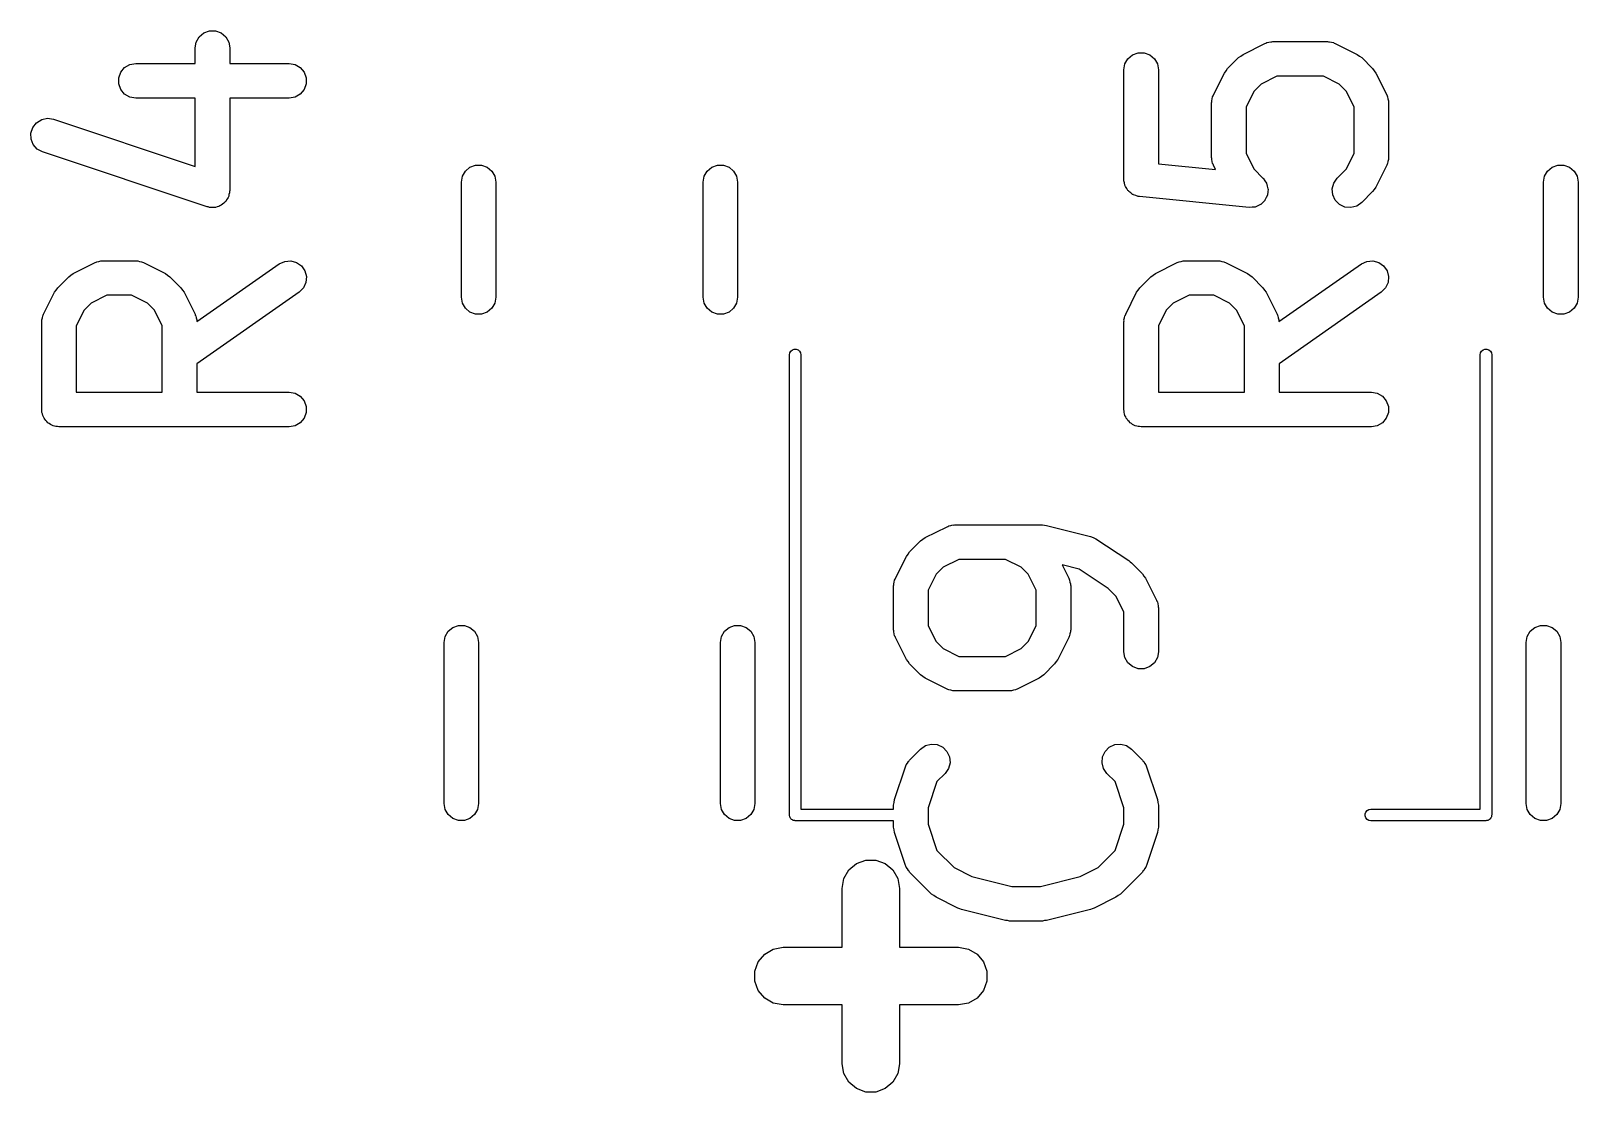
# Model space of a CAD drawing. Extents: x 78.8 to 132.8, y -113.1 to -87.3.
# Drawn here: x 78.93 to 85.65, y -93.3 to -88.69 of the extents above; entities that cross this region are included whole.
import ezdxf

# ---------------------------------------------------------------- set-up
doc = ezdxf.new("R2010")
doc.units = 0
doc.header["$MEASUREMENT"] = 0
doc.layers.add('BLACK', color=7, linetype='CONTINUOUS')

msp = doc.modelspace()

# ---------------------------------------------------------------- linework, layer by layer
at = {"layer": 'Black'}
for p, q in [((79.6815, -88.7017), (79.706, -88.6928)), ((79.706, -88.6928), (79.7321, -88.6928)), ((79.7321, -88.6928), (79.7565, -88.7017)), ((79.644, -88.7667), (79.6486, -88.741)), ((79.6486, -88.741), (79.6616, -88.7185)), ((79.6616, -88.7185), (79.6815, -88.7017)), ((79.7565, -88.7017), (79.7765, -88.7185)), ((79.7765, -88.7185), (79.7895, -88.741)), ((79.7895, -88.741), (79.794, -88.7667)), ((84.195, -88.7948), (84.2903, -88.7472)), ((84.2903, -88.7472), (84.2944, -88.746)), ((84.2944, -88.746), (84.2982, -88.7438)), ((84.2982, -88.7438), (84.3068, -88.7423)), ((84.3068, -88.7423), (84.3152, -88.7398)), ((84.3152, -88.7398), (84.3196, -88.74)), ((84.3196, -88.74), (84.3238, -88.7393)), ((84.3238, -88.7393), (84.5619, -88.7393)), ((84.5619, -88.7393), (84.5662, -88.74)), ((84.5662, -88.74), (84.5705, -88.7398)), ((84.5705, -88.7398), (84.5789, -88.7423)), ((84.5789, -88.7423), (84.5876, -88.7438)), ((84.5876, -88.7438), (84.5913, -88.746)), ((84.5913, -88.746), (84.5954, -88.7472)), ((84.5954, -88.7472), (84.6907, -88.7948)), ((79.644, -88.8345), (79.644, -88.7667)), ((79.794, -88.7667), (79.794, -88.8345)), ((83.6819, -88.8363), (83.6949, -88.8137)), ((83.6949, -88.8137), (83.7149, -88.797)), ((83.7149, -88.797), (83.7394, -88.788)), ((83.7394, -88.788), (83.7654, -88.788)), ((83.7654, -88.788), (83.7899, -88.797)), ((83.7899, -88.797), (83.8098, -88.8137)), ((83.8098, -88.8137), (83.8229, -88.8363)), ((84.1279, -88.8565), (84.1755, -88.8089)), ((84.1755, -88.8089), (84.1854, -88.802)), ((84.1854, -88.802), (84.195, -88.7948)), ((84.6907, -88.7948), (84.7003, -88.802)), ((84.7003, -88.802), (84.7102, -88.8089)), ((84.7102, -88.8089), (84.7578, -88.8565)), ((79.3119, -88.8965), (79.3208, -88.872)), ((79.3119, -88.9225), (79.3119, -88.8965)), ((79.3208, -88.872), (79.3375, -88.8521)), ((79.3375, -88.8521), (79.3601, -88.839)), ((79.3601, -88.839), (79.3857, -88.8345)), ((79.3857, -88.8345), (79.644, -88.8345)), ((79.794, -88.8345), (80.0524, -88.8345)), ((80.0524, -88.8345), (80.078, -88.839)), ((80.078, -88.839), (80.1006, -88.8521)), ((80.1006, -88.8521), (80.1173, -88.872)), ((80.1173, -88.872), (80.1262, -88.8965)), ((80.1262, -88.8965), (80.1262, -88.9225)), ((83.6774, -88.8619), (83.6819, -88.8363)), ((83.6774, -89.3381), (83.6774, -88.8619)), ((83.8229, -88.8363), (83.8274, -88.8619)), ((83.8274, -88.8619), (83.8274, -89.2702)), ((84.0663, -88.9712), (84.1139, -88.876)), ((84.1139, -88.876), (84.121, -88.8663)), ((84.121, -88.8663), (84.1279, -88.8565)), ((84.3415, -88.8893), (84.273, -88.9235)), ((84.5442, -88.8893), (84.3415, -88.8893)), ((84.6127, -88.9235), (84.5442, -88.8893)), ((84.7578, -88.8565), (84.7647, -88.8663)), ((84.7647, -88.8663), (84.7718, -88.876)), ((84.7718, -88.876), (84.8195, -88.9712)), ((79.3208, -88.947), (79.3119, -88.9225)), ((79.3375, -88.967), (79.3208, -88.947)), ((80.1173, -88.947), (80.1006, -88.967)), ((80.1262, -88.9225), (80.1173, -88.947)), ((84.2426, -88.9539), (84.2083, -89.0225)), ((84.273, -88.9235), (84.2426, -88.9539)), ((84.6431, -88.9539), (84.6127, -88.9235)), ((84.6774, -89.0225), (84.6431, -88.9539)), ((79.3601, -88.98), (79.3375, -88.967)), ((79.3857, -88.9845), (79.3601, -88.98)), ((79.644, -88.9845), (79.3857, -88.9845)), ((79.644, -89.2817), (79.644, -88.9845)), ((80.0524, -88.9845), (79.794, -88.9845)), ((79.794, -88.9845), (79.794, -89.3857)), ((80.078, -88.98), (80.0524, -88.9845)), ((80.1006, -88.967), (80.078, -88.98)), ((84.0583, -89.0048), (84.0591, -89.0005)), ((84.0583, -89.2429), (84.0583, -89.0048)), ((84.0588, -88.9962), (84.0613, -88.9878)), ((84.0591, -89.0005), (84.0588, -88.9962)), ((84.0613, -88.9878), (84.0629, -88.9791)), ((84.0629, -88.9791), (84.065, -88.9754)), ((84.065, -88.9754), (84.0663, -88.9712)), ((84.2083, -89.0225), (84.2083, -89.2252)), ((84.6774, -89.2252), (84.6774, -89.0225)), ((84.8195, -88.9712), (84.8207, -88.9754)), ((84.8207, -88.9754), (84.8229, -88.9791)), ((84.8229, -88.9791), (84.8244, -88.9878)), ((84.8244, -88.9878), (84.8269, -88.9962)), ((84.8269, -88.9962), (84.8266, -89.0005)), ((84.8266, -89.0005), (84.8274, -89.0048)), ((84.8274, -89.0048), (84.8274, -89.2429)), ((78.9388, -89.1119), (78.955, -89.0915)), ((78.955, -89.0915), (78.9772, -89.0779)), ((78.9772, -89.0779), (79.0027, -89.0726)), ((79.0027, -89.0726), (79.0285, -89.0765)), ((79.0285, -89.0765), (79.644, -89.2817)), ((78.9306, -89.1366), (78.9388, -89.1119)), ((78.9313, -89.1627), (78.9306, -89.1366)), ((78.9409, -89.1869), (78.9313, -89.1627)), ((78.9581, -89.2064), (78.9409, -89.1869)), ((78.981, -89.2188), (78.9581, -89.2064)), ((79.6953, -89.4569), (78.981, -89.2188)), ((84.2083, -89.2252), (84.2426, -89.2937)), ((84.6431, -89.2937), (84.6774, -89.2252)), ((80.8175, -89.3018), (80.8375, -89.285)), ((80.8375, -89.285), (80.862, -89.2761)), ((80.862, -89.2761), (80.888, -89.2761)), ((80.888, -89.2761), (80.9125, -89.285)), ((80.9125, -89.285), (80.9325, -89.3018)), ((81.8675, -89.3018), (81.8875, -89.285)), ((81.8875, -89.285), (81.912, -89.2761)), ((81.912, -89.2761), (81.938, -89.2761)), ((81.938, -89.2761), (81.9625, -89.285)), ((81.9625, -89.285), (81.9825, -89.3018)), ((83.8274, -89.2702), (84.0756, -89.295)), ((84.0591, -89.2471), (84.0583, -89.2429)), ((84.0588, -89.2514), (84.0591, -89.2471)), ((84.0613, -89.2599), (84.0588, -89.2514)), ((84.0629, -89.2685), (84.0613, -89.2599)), ((84.065, -89.2723), (84.0629, -89.2685)), ((84.0663, -89.2764), (84.065, -89.2723)), ((84.0756, -89.295), (84.0663, -89.2764)), ((84.2426, -89.2937), (84.2816, -89.3327)), ((84.6041, -89.3327), (84.6431, -89.2937)), ((84.8195, -89.2764), (84.7718, -89.3716)), ((84.8207, -89.2723), (84.8195, -89.2764)), ((84.8229, -89.2685), (84.8207, -89.2723)), ((84.8244, -89.2599), (84.8229, -89.2685)), ((84.8269, -89.2514), (84.8244, -89.2599)), ((84.8274, -89.2429), (84.8266, -89.2471)), ((84.8266, -89.2471), (84.8269, -89.2514)), ((85.5175, -89.3018), (85.5375, -89.285)), ((85.5375, -89.285), (85.562, -89.2761)), ((85.562, -89.2761), (85.588, -89.2761)), ((85.588, -89.2761), (85.6125, -89.285)), ((85.6125, -89.285), (85.6325, -89.3018)), ((80.8, -89.35), (80.8045, -89.3243)), ((80.8, -89.85), (80.8, -89.35)), ((80.8045, -89.3243), (80.8175, -89.3018)), ((80.9325, -89.3018), (80.9455, -89.3243)), ((80.9455, -89.3243), (80.95, -89.35)), ((80.95, -89.35), (80.95, -89.85)), ((81.85, -89.35), (81.8545, -89.3243)), ((81.85, -89.85), (81.85, -89.35)), ((81.8545, -89.3243), (81.8675, -89.3018)), ((81.9825, -89.3018), (81.9955, -89.3243)), ((81.9955, -89.3243), (82, -89.35)), ((82, -89.35), (82, -89.85)), ((83.6779, -89.3409), (83.6774, -89.3381)), ((83.6776, -89.3437), (83.6779, -89.3409)), ((83.6801, -89.3536), (83.6776, -89.3437)), ((83.6819, -89.3637), (83.6801, -89.3536)), ((83.6833, -89.3662), (83.6819, -89.3637)), ((83.684, -89.3689), (83.6833, -89.3662)), ((84.2816, -89.3327), (84.2819, -89.3331)), ((84.2819, -89.3331), (84.2823, -89.3333)), ((84.2823, -89.3333), (84.2893, -89.3437)), ((84.2893, -89.3437), (84.2965, -89.354)), ((84.2965, -89.354), (84.2967, -89.3545)), ((84.2967, -89.3545), (84.2969, -89.3549)), ((84.2969, -89.3549), (84.3, -89.3671)), ((84.3, -89.3671), (84.3033, -89.3792)), ((84.5824, -89.3792), (84.5892, -89.354)), ((84.5892, -89.354), (84.6041, -89.3327)), ((85.5, -89.35), (85.5045, -89.3243)), ((85.5, -89.85), (85.5, -89.35)), ((85.5045, -89.3243), (85.5175, -89.3018)), ((85.6325, -89.3018), (85.6455, -89.3243)), ((85.6455, -89.3243), (85.65, -89.35)), ((85.65, -89.35), (85.65, -89.85)), ((79.7765, -89.4339), (79.7723, -89.4375)), ((79.7803, -89.4274), (79.7765, -89.4339)), ((79.785, -89.4214), (79.7803, -89.4274)), ((79.7868, -89.4162), (79.785, -89.4214)), ((79.7895, -89.4114), (79.7868, -89.4162)), ((79.7908, -89.4039), (79.7895, -89.4114)), ((79.7932, -89.3967), (79.7908, -89.4039)), ((79.794, -89.3857), (79.7931, -89.3912)), ((79.7931, -89.3912), (79.7932, -89.3967)), ((83.6898, -89.3774), (83.684, -89.3689)), ((83.6949, -89.3863), (83.6898, -89.3774)), ((83.6971, -89.3881), (83.6949, -89.3863)), ((83.6987, -89.3905), (83.6971, -89.3881)), ((83.707, -89.3965), (83.6987, -89.3905)), ((83.7149, -89.403), (83.707, -89.3965)), ((83.7175, -89.404), (83.7149, -89.403)), ((83.7198, -89.4057), (83.7175, -89.404)), ((83.7297, -89.4084), (83.7198, -89.4057)), ((83.7394, -89.412), (83.7297, -89.4084)), ((83.7422, -89.412), (83.7394, -89.412)), ((83.7449, -89.4127), (83.7422, -89.412)), ((84.2211, -89.4603), (83.7449, -89.4127)), ((84.2895, -89.4295), (84.2805, -89.4382)), ((84.2897, -89.4291), (84.2895, -89.4295)), ((84.29, -89.4287), (84.2897, -89.4291)), ((84.2953, -89.4173), (84.29, -89.4287)), ((84.3008, -89.406), (84.2953, -89.4173)), ((84.301, -89.4051), (84.3008, -89.4056)), ((84.3008, -89.4056), (84.3008, -89.406)), ((84.3021, -89.3926), (84.301, -89.4051)), ((84.3034, -89.3801), (84.3021, -89.3926)), ((84.3033, -89.3792), (84.3032, -89.3796)), ((84.3032, -89.3796), (84.3034, -89.3801)), ((84.5847, -89.4051), (84.5824, -89.3792)), ((84.5957, -89.4287), (84.5847, -89.4051)), ((84.6141, -89.4472), (84.5957, -89.4287)), ((84.7578, -89.3911), (84.7102, -89.4387)), ((84.7647, -89.3813), (84.7578, -89.3911)), ((84.7718, -89.3716), (84.7647, -89.3813)), ((79.7008, -89.4577), (79.6953, -89.4569)), ((79.706, -89.4596), (79.7008, -89.4577)), ((79.7136, -89.4596), (79.706, -89.4596)), ((79.7211, -89.4607), (79.7136, -89.4596)), ((79.7265, -89.4596), (79.7211, -89.4607)), ((79.7321, -89.4596), (79.7265, -89.4596)), ((79.7392, -89.457), (79.7321, -89.4596)), ((79.7466, -89.4555), (79.7392, -89.457)), ((79.7513, -89.4526), (79.7466, -89.4555)), ((79.7565, -89.4507), (79.7513, -89.4526)), ((79.7624, -89.4458), (79.7565, -89.4507)), ((79.7688, -89.4418), (79.7624, -89.4458)), ((79.7723, -89.4375), (79.7688, -89.4418)), ((84.2216, -89.4603), (84.2211, -89.4603)), ((84.222, -89.4604), (84.2216, -89.4603)), ((84.2345, -89.4593), (84.222, -89.4604)), ((84.2471, -89.4584), (84.2345, -89.4593)), ((84.2475, -89.4582), (84.2471, -89.4584)), ((84.248, -89.4582), (84.2475, -89.4582)), ((84.2594, -89.4529), (84.248, -89.4582)), ((84.2708, -89.4477), (84.2594, -89.4529)), ((84.2712, -89.4474), (84.2708, -89.4477)), ((84.2716, -89.4472), (84.2712, -89.4474)), ((84.2805, -89.4382), (84.2716, -89.4472)), ((84.6377, -89.4582), (84.6141, -89.4472)), ((84.6637, -89.4604), (84.6377, -89.4582)), ((84.6888, -89.4537), (84.6637, -89.4604)), ((84.7102, -89.4387), (84.6888, -89.4537)), ((79.1141, -89.7472), (79.2093, -89.6996)), ((79.2093, -89.6996), (79.2135, -89.6984)), ((79.2135, -89.6984), (79.2172, -89.6962)), ((79.2172, -89.6962), (79.2259, -89.6947)), ((79.2259, -89.6947), (79.2343, -89.6922)), ((79.2343, -89.6922), (79.2386, -89.6924)), ((79.2386, -89.6924), (79.2429, -89.6917)), ((79.2429, -89.6917), (79.3857, -89.6917)), ((79.3857, -89.6917), (79.39, -89.6924)), ((79.39, -89.6924), (79.3943, -89.6922)), ((79.3943, -89.6922), (79.4027, -89.6947)), ((79.4027, -89.6947), (79.4114, -89.6962)), ((79.4114, -89.6962), (79.4151, -89.6984)), ((79.4151, -89.6984), (79.4193, -89.6996)), ((79.4193, -89.6996), (79.5145, -89.7472)), ((80.0094, -89.7052), (80.033, -89.6942)), ((80.033, -89.6942), (80.0589, -89.692)), ((80.0589, -89.692), (80.0841, -89.6987)), ((80.0841, -89.6987), (80.1054, -89.7136)), ((83.8141, -89.7472), (83.9093, -89.6996)), ((83.9093, -89.6996), (83.9135, -89.6984)), ((83.9135, -89.6984), (83.9172, -89.6962)), ((83.9172, -89.6962), (83.9259, -89.6947)), ((83.9259, -89.6947), (83.9343, -89.6922)), ((83.9343, -89.6922), (83.9386, -89.6924)), ((83.9386, -89.6924), (83.9429, -89.6917)), ((83.9429, -89.6917), (84.0857, -89.6917)), ((84.0857, -89.6917), (84.09, -89.6924)), ((84.09, -89.6924), (84.0943, -89.6922)), ((84.0943, -89.6922), (84.1027, -89.6947)), ((84.1027, -89.6947), (84.1114, -89.6962)), ((84.1114, -89.6962), (84.1151, -89.6984)), ((84.1151, -89.6984), (84.1193, -89.6996)), ((84.1193, -89.6996), (84.2145, -89.7472)), ((84.7094, -89.7052), (84.733, -89.6942)), ((84.733, -89.6942), (84.7589, -89.692)), ((84.7589, -89.692), (84.7841, -89.6987)), ((84.7841, -89.6987), (84.8054, -89.7136)), ((79.047, -89.8089), (79.0946, -89.7613)), ((79.0946, -89.7613), (79.1044, -89.7544)), ((79.1044, -89.7544), (79.1141, -89.7472)), ((79.5145, -89.7472), (79.5242, -89.7544)), ((79.5242, -89.7544), (79.534, -89.7613)), ((79.534, -89.7613), (79.5816, -89.8089)), ((79.651, -89.9561), (80.0094, -89.7052)), ((80.1054, -89.7136), (80.1204, -89.735)), ((80.1204, -89.735), (80.1271, -89.7601)), ((80.1271, -89.7601), (80.1248, -89.7861)), ((83.747, -89.8089), (83.7946, -89.7613)), ((83.7946, -89.7613), (83.8044, -89.7544)), ((83.8044, -89.7544), (83.8141, -89.7472)), ((84.2145, -89.7472), (84.2242, -89.7544)), ((84.2242, -89.7544), (84.234, -89.7613)), ((84.234, -89.7613), (84.2816, -89.8089)), ((84.351, -89.9561), (84.7094, -89.7052)), ((84.8054, -89.7136), (84.8204, -89.735)), ((84.8204, -89.735), (84.8271, -89.7601)), ((84.8271, -89.7601), (84.8248, -89.7861)), ((78.9853, -89.9236), (79.0329, -89.8284)), ((79.0329, -89.8284), (79.0401, -89.8187)), ((79.0401, -89.8187), (79.047, -89.8089)), ((79.5816, -89.8089), (79.5885, -89.8187)), ((79.5885, -89.8187), (79.5957, -89.8284)), ((79.5957, -89.8284), (79.6433, -89.9236)), ((80.0954, -89.8281), (79.6512, -90.139)), ((80.1138, -89.8097), (80.0954, -89.8281)), ((80.1248, -89.7861), (80.1138, -89.8097)), ((83.6853, -89.9236), (83.7329, -89.8284)), ((83.7329, -89.8284), (83.7401, -89.8187)), ((83.7401, -89.8187), (83.747, -89.8089)), ((84.2816, -89.8089), (84.2885, -89.8187)), ((84.2885, -89.8187), (84.2957, -89.8284)), ((84.2957, -89.8284), (84.3433, -89.9236)), ((84.7954, -89.8281), (84.3512, -90.139)), ((84.8138, -89.8097), (84.7954, -89.8281)), ((84.8248, -89.7861), (84.8138, -89.8097)), ((79.192, -89.8759), (79.1616, -89.9063)), ((79.2606, -89.8417), (79.192, -89.8759)), ((79.368, -89.8417), (79.2606, -89.8417)), ((79.4365, -89.8759), (79.368, -89.8417)), ((79.4669, -89.9063), (79.4365, -89.8759)), ((80.8045, -89.8757), (80.8, -89.85)), ((80.8175, -89.8982), (80.8045, -89.8757)), ((80.8375, -89.915), (80.8175, -89.8982)), ((80.9325, -89.8982), (80.9125, -89.915)), ((80.9455, -89.8757), (80.9325, -89.8982)), ((80.95, -89.85), (80.9455, -89.8757)), ((81.8545, -89.8757), (81.85, -89.85)), ((81.8675, -89.8982), (81.8545, -89.8757)), ((81.8875, -89.915), (81.8675, -89.8982)), ((81.9825, -89.8982), (81.9625, -89.915)), ((81.9955, -89.8757), (81.9825, -89.8982)), ((82, -89.85), (81.9955, -89.8757)), ((83.892, -89.8759), (83.8616, -89.9063)), ((83.9606, -89.8417), (83.892, -89.8759)), ((84.068, -89.8417), (83.9606, -89.8417)), ((84.1365, -89.8759), (84.068, -89.8417)), ((84.1669, -89.9063), (84.1365, -89.8759)), ((85.5045, -89.8757), (85.5, -89.85)), ((85.5175, -89.8982), (85.5045, -89.8757)), ((85.5375, -89.915), (85.5175, -89.8982)), ((85.6325, -89.8982), (85.6125, -89.915)), ((85.6455, -89.8757), (85.6325, -89.8982)), ((85.65, -89.85), (85.6455, -89.8757)), ((78.9774, -89.9571), (78.9781, -89.9529)), ((78.9774, -90.3381), (78.9774, -89.9571)), ((78.9779, -89.9486), (78.9804, -89.9401)), ((78.9781, -89.9529), (78.9779, -89.9486)), ((78.9804, -89.9401), (78.9819, -89.9315)), ((78.9819, -89.9315), (78.9841, -89.9277)), ((78.9841, -89.9277), (78.9853, -89.9236)), ((79.1616, -89.9063), (79.1274, -89.9748)), ((79.5012, -89.9748), (79.4669, -89.9063)), ((79.6433, -89.9236), (79.6445, -89.9277)), ((79.6445, -89.9277), (79.6467, -89.9315)), ((79.6467, -89.9315), (79.6482, -89.9401)), ((79.6482, -89.9401), (79.6507, -89.9486)), ((79.6507, -89.9486), (79.6504, -89.9529)), ((79.6504, -89.9529), (79.651, -89.9561)), ((80.862, -89.9239), (80.8375, -89.915)), ((80.888, -89.9239), (80.862, -89.9239)), ((80.9125, -89.915), (80.888, -89.9239)), ((81.912, -89.9239), (81.8875, -89.915)), ((81.938, -89.9239), (81.912, -89.9239)), ((81.9625, -89.915), (81.938, -89.9239)), ((83.6774, -89.9571), (83.6781, -89.9529)), ((83.6774, -90.3381), (83.6774, -89.9571)), ((83.6779, -89.9486), (83.6804, -89.9401)), ((83.6781, -89.9529), (83.6779, -89.9486)), ((83.6804, -89.9401), (83.6819, -89.9315)), ((83.6819, -89.9315), (83.6841, -89.9277)), ((83.6841, -89.9277), (83.6853, -89.9236)), ((83.8616, -89.9063), (83.8274, -89.9748)), ((84.2012, -89.9748), (84.1669, -89.9063)), ((84.3433, -89.9236), (84.3445, -89.9277)), ((84.3445, -89.9277), (84.3467, -89.9315)), ((84.3467, -89.9315), (84.3482, -89.9401)), ((84.3482, -89.9401), (84.3507, -89.9486)), ((84.3507, -89.9486), (84.3504, -89.9529)), ((84.3504, -89.9529), (84.351, -89.9561)), ((85.562, -89.9239), (85.5375, -89.915)), ((85.588, -89.9239), (85.562, -89.9239)), ((85.6125, -89.915), (85.588, -89.9239)), ((79.1274, -89.9748), (79.1274, -90.2631)), ((79.5012, -90.2631), (79.5012, -89.9748)), ((83.8274, -89.9748), (83.8274, -90.2631)), ((84.2012, -90.2631), (84.2012, -89.9748)), ((82.225, -90.1), (82.2265, -90.0914)), ((82.225, -90.2), (82.225, -90.1)), ((82.2265, -90.0914), (82.2308, -90.0839)), ((82.2308, -90.0839), (82.2375, -90.0783)), ((82.2375, -90.0783), (82.2457, -90.0754)), ((82.2457, -90.0754), (82.2543, -90.0754)), ((82.2543, -90.0754), (82.2625, -90.0783)), ((82.2625, -90.0783), (82.2692, -90.0839)), ((82.2692, -90.0839), (82.2735, -90.0914)), ((82.2735, -90.0914), (82.275, -90.1)), ((82.275, -90.1), (82.275, -90.2)), ((85.225, -90.1), (85.2265, -90.0914)), ((85.225, -92.075), (85.225, -90.1)), ((85.2265, -90.0914), (85.2308, -90.0839)), ((85.2308, -90.0839), (85.2375, -90.0783)), ((85.2375, -90.0783), (85.2457, -90.0754)), ((85.2457, -90.0754), (85.2543, -90.0754)), ((85.2543, -90.0754), (85.2625, -90.0783)), ((85.2625, -90.0783), (85.2692, -90.0839)), ((85.2692, -90.0839), (85.2735, -90.0914)), ((85.2735, -90.0914), (85.275, -90.1)), ((85.275, -90.1), (85.275, -92.1)), ((79.6512, -90.139), (79.6512, -90.2631)), ((84.3512, -90.139), (84.3512, -90.2631)), ((82.225, -92.1), (82.225, -90.2)), ((82.275, -90.2), (82.275, -92.075)), ((79.1274, -90.2631), (79.5012, -90.2631)), ((79.6512, -90.2631), (80.0524, -90.2631)), ((80.0524, -90.2631), (80.078, -90.2676)), ((80.078, -90.2676), (80.1006, -90.2806)), ((80.1006, -90.2806), (80.1173, -90.3006)), ((80.1173, -90.3006), (80.1262, -90.3251)), ((83.8274, -90.2631), (84.2012, -90.2631)), ((84.3512, -90.2631), (84.7524, -90.2631)), ((84.7524, -90.2631), (84.778, -90.2676)), ((84.778, -90.2676), (84.8006, -90.2806)), ((84.8006, -90.2806), (84.8173, -90.3006)), ((84.8173, -90.3006), (84.8262, -90.3251)), ((78.9785, -90.3446), (78.9774, -90.3381)), ((78.9785, -90.3511), (78.9785, -90.3446)), ((78.9808, -90.3573), (78.9785, -90.3511)), ((78.9819, -90.3637), (78.9808, -90.3573)), ((78.9852, -90.3694), (78.9819, -90.3637)), ((78.9874, -90.3756), (78.9852, -90.3694)), ((78.9916, -90.3806), (78.9874, -90.3756)), ((80.1173, -90.3756), (80.1006, -90.3955)), ((80.1262, -90.3511), (80.1173, -90.3756)), ((80.1262, -90.3251), (80.1262, -90.3511)), ((83.6785, -90.3446), (83.6774, -90.3381)), ((83.6785, -90.3511), (83.6785, -90.3446)), ((83.6808, -90.3573), (83.6785, -90.3511)), ((83.6819, -90.3637), (83.6808, -90.3573)), ((83.6852, -90.3694), (83.6819, -90.3637)), ((83.6874, -90.3756), (83.6852, -90.3694)), ((83.6916, -90.3806), (83.6874, -90.3756)), ((84.8173, -90.3756), (84.8006, -90.3955)), ((84.8262, -90.3511), (84.8173, -90.3756)), ((84.8262, -90.3251), (84.8262, -90.3511)), ((78.9949, -90.3863), (78.9916, -90.3806)), ((79, -90.3905), (78.9949, -90.3863)), ((79.0042, -90.3955), (79, -90.3905)), ((79.0099, -90.3988), (79.0042, -90.3955)), ((79.0149, -90.403), (79.0099, -90.3988)), ((79.021, -90.4053), (79.0149, -90.403)), ((79.0267, -90.4086), (79.021, -90.4053)), ((79.0332, -90.4097), (79.0267, -90.4086)), ((79.0394, -90.412), (79.0332, -90.4097)), ((79.0459, -90.412), (79.0394, -90.412)), ((79.0524, -90.4131), (79.0459, -90.412)), ((80.0524, -90.4131), (79.0524, -90.4131)), ((80.078, -90.4086), (80.0524, -90.4131)), ((80.1006, -90.3955), (80.078, -90.4086)), ((83.6949, -90.3863), (83.6916, -90.3806)), ((83.7, -90.3905), (83.6949, -90.3863)), ((83.7042, -90.3955), (83.7, -90.3905)), ((83.7099, -90.3988), (83.7042, -90.3955)), ((83.7149, -90.403), (83.7099, -90.3988)), ((83.721, -90.4053), (83.7149, -90.403)), ((83.7267, -90.4086), (83.721, -90.4053)), ((83.7332, -90.4097), (83.7267, -90.4086)), ((83.7394, -90.412), (83.7332, -90.4097)), ((83.7459, -90.412), (83.7394, -90.412)), ((83.7524, -90.4131), (83.7459, -90.412)), ((84.7524, -90.4131), (83.7524, -90.4131)), ((84.778, -90.4086), (84.7524, -90.4131)), ((84.8006, -90.3955), (84.778, -90.4086)), ((82.9093, -90.8472), (82.9135, -90.846)), ((82.9135, -90.846), (82.9172, -90.8438)), ((82.9172, -90.8438), (82.9259, -90.8423)), ((82.9259, -90.8423), (82.9343, -90.8398)), ((82.9343, -90.8398), (82.9386, -90.84)), ((82.9386, -90.84), (82.9429, -90.8393)), ((82.9429, -90.8393), (83.3238, -90.8393)), ((83.3238, -90.8393), (83.3328, -90.8409)), ((83.3328, -90.8409), (83.342, -90.8415)), ((83.342, -90.8415), (83.5325, -90.8891)), ((82.747, -90.9565), (82.7946, -90.9089)), ((82.7946, -90.9089), (82.8044, -90.902)), ((82.8044, -90.902), (82.8141, -90.8948)), ((82.8141, -90.8948), (82.9093, -90.8472)), ((83.5325, -90.8891), (83.5441, -90.8943)), ((83.5441, -90.8943), (83.5559, -90.8995)), ((83.5559, -90.8995), (83.6987, -90.9947)), ((82.6853, -91.0712), (82.7329, -90.976)), ((82.7329, -90.976), (82.7401, -90.9663)), ((82.7401, -90.9663), (82.747, -90.9565)), ((82.892, -91.0235), (82.8616, -91.054)), ((82.9606, -90.9893), (82.892, -91.0235)), ((83.1632, -90.9893), (82.9606, -90.9893)), ((83.2318, -91.0235), (83.1632, -90.9893)), ((83.2622, -91.054), (83.2318, -91.0235)), ((83.4835, -91.0315), (83.4094, -91.013)), ((83.4094, -91.013), (83.4385, -91.0712)), ((83.6094, -91.1154), (83.4835, -91.0315)), ((83.6987, -90.9947), (83.7041, -90.9999)), ((83.7041, -90.9999), (83.7102, -91.0041)), ((83.7102, -91.0041), (83.7578, -91.0517)), ((82.6774, -91.1048), (82.6781, -91.1005)), ((82.6774, -91.2952), (82.6774, -91.1048)), ((82.6779, -91.0962), (82.6804, -91.0878)), ((82.6781, -91.1005), (82.6779, -91.0962)), ((82.6804, -91.0878), (82.6819, -91.0791)), ((82.6819, -91.0791), (82.6841, -91.0754)), ((82.6841, -91.0754), (82.6853, -91.0712)), ((82.8616, -91.054), (82.8274, -91.1225)), ((83.2964, -91.1225), (83.2622, -91.054)), ((83.4385, -91.0712), (83.4397, -91.0754)), ((83.4397, -91.0754), (83.4419, -91.0791)), ((83.4419, -91.0791), (83.4434, -91.0878)), ((83.4434, -91.0878), (83.4459, -91.0962)), ((83.4459, -91.0962), (83.4457, -91.1005)), ((83.4457, -91.1005), (83.4464, -91.1048)), ((83.4464, -91.1048), (83.4464, -91.2952)), ((83.7578, -91.0517), (83.7647, -91.0616)), ((83.7647, -91.0616), (83.7718, -91.0712)), ((83.7718, -91.0712), (83.8195, -91.1665)), ((82.8274, -91.1225), (82.8274, -91.2775)), ((83.2964, -91.2775), (83.2964, -91.1225)), ((83.6431, -91.1492), (83.6094, -91.1154)), ((83.6774, -91.2177), (83.6431, -91.1492)), ((83.8195, -91.1665), (83.8207, -91.1706)), ((83.8207, -91.1706), (83.8229, -91.1743)), ((83.8229, -91.1743), (83.8244, -91.183)), ((83.6774, -91.3905), (83.6774, -91.2177)), ((83.8244, -91.183), (83.8269, -91.1914)), ((83.8269, -91.1914), (83.8266, -91.1957)), ((83.8266, -91.1957), (83.8274, -91.2)), ((83.8274, -91.2), (83.8274, -91.3905)), ((80.7295, -91.3243), (80.7425, -91.3018)), ((80.7425, -91.3018), (80.7625, -91.285)), ((80.7625, -91.285), (80.787, -91.2761)), ((80.787, -91.2761), (80.813, -91.2761)), ((80.813, -91.2761), (80.8375, -91.285)), ((80.8375, -91.285), (80.8575, -91.3018)), ((80.8575, -91.3018), (80.8705, -91.3243)), ((81.9295, -91.3243), (81.9425, -91.3018)), ((81.9425, -91.3018), (81.9625, -91.285)), ((81.9625, -91.285), (81.987, -91.2761)), ((81.987, -91.2761), (82.013, -91.2761)), ((82.013, -91.2761), (82.0375, -91.285)), ((82.0375, -91.285), (82.0575, -91.3018)), ((82.0575, -91.3018), (82.0705, -91.3243)), ((82.6781, -91.2995), (82.6774, -91.2952)), ((82.6779, -91.3038), (82.6781, -91.2995)), ((82.6804, -91.3122), (82.6779, -91.3038)), ((82.6819, -91.3209), (82.6804, -91.3122)), ((82.8274, -91.2775), (82.8616, -91.346)), ((83.2622, -91.346), (83.2964, -91.2775)), ((83.4434, -91.3122), (83.4419, -91.3209)), ((83.4459, -91.3038), (83.4434, -91.3122)), ((83.4464, -91.2952), (83.4457, -91.2995)), ((83.4457, -91.2995), (83.4459, -91.3038)), ((85.4295, -91.3243), (85.4425, -91.3018)), ((85.4425, -91.3018), (85.4625, -91.285)), ((85.4625, -91.285), (85.487, -91.2761)), ((85.487, -91.2761), (85.513, -91.2761)), ((85.513, -91.2761), (85.5375, -91.285)), ((85.5375, -91.285), (85.5575, -91.3018)), ((85.5575, -91.3018), (85.5705, -91.3243)), ((80.725, -91.35), (80.7295, -91.3243)), ((80.725, -92.05), (80.725, -91.35)), ((80.8705, -91.3243), (80.875, -91.35)), ((80.875, -91.35), (80.875, -92.05)), ((81.925, -91.35), (81.9295, -91.3243)), ((81.925, -92.05), (81.925, -91.35)), ((82.0705, -91.3243), (82.075, -91.35)), ((82.075, -91.35), (82.075, -92.05)), ((82.6841, -91.3246), (82.6819, -91.3209)), ((82.6853, -91.3288), (82.6841, -91.3246)), ((82.7329, -91.424), (82.6853, -91.3288)), ((82.8616, -91.346), (82.892, -91.3765)), ((82.892, -91.3765), (82.9606, -91.4107)), ((83.1632, -91.4107), (83.2318, -91.3765)), ((83.2318, -91.3765), (83.2622, -91.346)), ((83.4385, -91.3288), (83.3909, -91.424)), ((83.4397, -91.3246), (83.4385, -91.3288)), ((83.4419, -91.3209), (83.4397, -91.3246)), ((85.425, -91.35), (85.4295, -91.3243)), ((85.425, -92.05), (85.425, -91.35)), ((85.5705, -91.3243), (85.575, -91.35)), ((85.575, -91.35), (85.575, -92.05)), ((82.7401, -91.4337), (82.7329, -91.424)), ((82.747, -91.4435), (82.7401, -91.4337)), ((82.7946, -91.4911), (82.747, -91.4435)), ((82.9606, -91.4107), (83.1632, -91.4107)), ((83.3768, -91.4435), (83.3292, -91.4911)), ((83.3837, -91.4337), (83.3768, -91.4435)), ((83.3909, -91.424), (83.3837, -91.4337)), ((83.6819, -91.4161), (83.6774, -91.3905)), ((83.6949, -91.4387), (83.6819, -91.4161)), ((83.7149, -91.4554), (83.6949, -91.4387)), ((83.8098, -91.4387), (83.7899, -91.4554)), ((83.8229, -91.4161), (83.8098, -91.4387)), ((83.8274, -91.3905), (83.8229, -91.4161)), ((82.8044, -91.498), (82.7946, -91.4911)), ((82.8141, -91.5052), (82.8044, -91.498)), ((82.9093, -91.5528), (82.8141, -91.5052)), ((83.3097, -91.5052), (83.2145, -91.5528)), ((83.3194, -91.498), (83.3097, -91.5052)), ((83.3292, -91.4911), (83.3194, -91.498)), ((83.7394, -91.4643), (83.7149, -91.4554)), ((83.7654, -91.4643), (83.7394, -91.4643)), ((83.7899, -91.4554), (83.7654, -91.4643)), ((82.9135, -91.554), (82.9093, -91.5528)), ((82.9172, -91.5562), (82.9135, -91.554)), ((82.9259, -91.5577), (82.9172, -91.5562)), ((82.9343, -91.5602), (82.9259, -91.5577)), ((82.9386, -91.56), (82.9343, -91.5602)), ((82.9429, -91.5607), (82.9386, -91.56)), ((83.181, -91.5607), (82.9429, -91.5607)), ((83.1852, -91.56), (83.181, -91.5607)), ((83.1895, -91.5602), (83.1852, -91.56)), ((83.1979, -91.5577), (83.1895, -91.5602)), ((83.2066, -91.5562), (83.1979, -91.5577)), ((83.2103, -91.554), (83.2066, -91.5562)), ((83.2145, -91.5528), (83.2103, -91.554)), ((82.747, -91.8613), (82.7946, -91.8136)), ((82.7946, -91.8136), (82.8159, -91.7987)), ((82.8159, -91.7987), (82.8411, -91.792)), ((82.8411, -91.792), (82.867, -91.7942)), ((82.867, -91.7942), (82.8906, -91.8052)), ((82.8906, -91.8052), (82.9091, -91.8236)), ((82.9091, -91.8236), (82.9201, -91.8473)), ((82.9201, -91.8473), (82.9223, -91.8732)), ((83.5824, -91.8732), (83.5847, -91.8473)), ((83.5847, -91.8473), (83.5957, -91.8236)), ((83.5957, -91.8236), (83.6141, -91.8052)), ((83.6141, -91.8052), (83.6377, -91.7942)), ((83.6377, -91.7942), (83.6637, -91.792)), ((83.6637, -91.792), (83.6888, -91.7987)), ((83.6888, -91.7987), (83.7102, -91.8136)), ((83.7102, -91.8136), (83.7578, -91.8613)), ((82.6812, -92.0334), (82.7288, -91.8906)), ((82.7288, -91.8906), (82.7309, -91.8868)), ((82.7309, -91.8868), (82.732, -91.8826)), ((82.732, -91.8826), (82.7371, -91.8754)), ((82.7371, -91.8754), (82.7413, -91.8677)), ((82.7413, -91.8677), (82.7445, -91.8648)), ((82.7445, -91.8648), (82.747, -91.8613)), ((82.9007, -91.9197), (82.8656, -91.9548)), ((82.9156, -91.8984), (82.9007, -91.9197)), ((82.9223, -91.8732), (82.9156, -91.8984)), ((83.5892, -91.8984), (83.5824, -91.8732)), ((83.6041, -91.9197), (83.5892, -91.8984)), ((83.6392, -91.9548), (83.6041, -91.9197)), ((83.7578, -91.8613), (83.7603, -91.8648)), ((83.7603, -91.8648), (83.7635, -91.8677)), ((83.7635, -91.8677), (83.7677, -91.8754)), ((83.7677, -91.8754), (83.7727, -91.8826)), ((83.7727, -91.8826), (83.7739, -91.8868)), ((83.7739, -91.8868), (83.7759, -91.8906)), ((83.7759, -91.8906), (83.8235, -92.0334)), ((82.8656, -91.9548), (82.8274, -92.0693)), ((83.6774, -92.0693), (83.6392, -91.9548)), ((80.7295, -92.0757), (80.725, -92.05)), ((80.875, -92.05), (80.8705, -92.0757)), ((81.9295, -92.0757), (81.925, -92.05)), ((82.075, -92.05), (82.0705, -92.0757)), ((82.6774, -92.0571), (82.6795, -92.0453)), ((82.6795, -92.0453), (82.6812, -92.0334)), ((83.8235, -92.0334), (83.8253, -92.0453)), ((83.8253, -92.0453), (83.8274, -92.0571)), ((85.4295, -92.0757), (85.425, -92.05)), ((85.575, -92.05), (85.5705, -92.0757)), ((80.7425, -92.0982), (80.7295, -92.0757)), ((80.7625, -92.115), (80.7425, -92.0982)), ((80.787, -92.1239), (80.7625, -92.115)), ((80.8375, -92.115), (80.813, -92.1239)), ((80.8575, -92.0982), (80.8375, -92.115)), ((80.8705, -92.0757), (80.8575, -92.0982)), ((81.9425, -92.0982), (81.9295, -92.0757)), ((81.9625, -92.115), (81.9425, -92.0982)), ((81.987, -92.1239), (81.9625, -92.115)), ((82.0375, -92.115), (82.013, -92.1239)), ((82.0575, -92.0982), (82.0375, -92.115)), ((82.0705, -92.0757), (82.0575, -92.0982)), ((82.2254, -92.1022), (82.225, -92.1)), ((82.2254, -92.1043), (82.2254, -92.1022)), ((82.2261, -92.1064), (82.2254, -92.1043)), ((82.2265, -92.1086), (82.2261, -92.1064)), ((82.2276, -92.1104), (82.2265, -92.1086)), ((82.2283, -92.1125), (82.2276, -92.1104)), ((82.2298, -92.1142), (82.2283, -92.1125)), ((82.2308, -92.1161), (82.2298, -92.1142)), ((82.2325, -92.1175), (82.2308, -92.1161)), ((82.2339, -92.1192), (82.2325, -92.1175)), ((82.2358, -92.1202), (82.2339, -92.1192)), ((82.2375, -92.1217), (82.2358, -92.1202)), ((82.2396, -92.1224), (82.2375, -92.1217)), ((82.2414, -92.1235), (82.2396, -92.1224)), ((82.275, -92.075), (82.6774, -92.075)), ((82.6774, -92.075), (82.6774, -92.0571)), ((82.8274, -92.0693), (82.8274, -92.1402)), ((83.6774, -92.1402), (83.6774, -92.0693)), ((83.8274, -92.0571), (83.8274, -92.1524)), ((84.7254, -92.0957), (84.7283, -92.0875)), ((84.7254, -92.1043), (84.7254, -92.0957)), ((84.7283, -92.1125), (84.7254, -92.1043)), ((84.7283, -92.0875), (84.7339, -92.0808)), ((84.7339, -92.1192), (84.7283, -92.1125)), ((84.7339, -92.0808), (84.7414, -92.0765)), ((84.7414, -92.1235), (84.7339, -92.1192)), ((84.7414, -92.0765), (84.75, -92.075)), ((84.75, -92.075), (85.225, -92.075)), ((85.2604, -92.1224), (85.2586, -92.1235)), ((85.2625, -92.1217), (85.2604, -92.1224)), ((85.2642, -92.1202), (85.2625, -92.1217)), ((85.2661, -92.1192), (85.2642, -92.1202)), ((85.2675, -92.1175), (85.2661, -92.1192)), ((85.2692, -92.1161), (85.2675, -92.1175)), ((85.2702, -92.1142), (85.2692, -92.1161)), ((85.2717, -92.1125), (85.2702, -92.1142)), ((85.2724, -92.1104), (85.2717, -92.1125)), ((85.2735, -92.1086), (85.2724, -92.1104)), ((85.2739, -92.1064), (85.2735, -92.1086)), ((85.2746, -92.1043), (85.2739, -92.1064)), ((85.275, -92.1), (85.2746, -92.1022)), ((85.2746, -92.1022), (85.2746, -92.1043)), ((85.4425, -92.0982), (85.4295, -92.0757)), ((85.4625, -92.115), (85.4425, -92.0982)), ((85.487, -92.1239), (85.4625, -92.115)), ((85.5375, -92.115), (85.513, -92.1239)), ((85.5575, -92.0982), (85.5375, -92.115)), ((85.5705, -92.0757), (85.5575, -92.0982)), ((80.813, -92.1239), (80.787, -92.1239)), ((82.013, -92.1239), (81.987, -92.1239)), ((82.2436, -92.1239), (82.2414, -92.1235)), ((82.2457, -92.1246), (82.2436, -92.1239)), ((82.2478, -92.1246), (82.2457, -92.1246)), ((82.25, -92.125), (82.2478, -92.1246)), ((82.6774, -92.125), (82.25, -92.125)), ((82.6774, -92.1524), (82.6774, -92.125)), ((82.6795, -92.1642), (82.6774, -92.1524)), ((82.6812, -92.1761), (82.6795, -92.1642)), ((82.7288, -92.319), (82.6812, -92.1761)), ((82.8274, -92.1402), (82.8656, -92.2547)), ((83.6392, -92.2547), (83.6774, -92.1402)), ((83.8235, -92.1761), (83.7759, -92.319)), ((83.8253, -92.1642), (83.8235, -92.1761)), ((83.8274, -92.1524), (83.8253, -92.1642)), ((84.75, -92.125), (84.7414, -92.1235)), ((85.25, -92.125), (84.75, -92.125)), ((85.2522, -92.1246), (85.25, -92.125)), ((85.2543, -92.1246), (85.2522, -92.1246)), ((85.2564, -92.1239), (85.2543, -92.1246)), ((85.2586, -92.1235), (85.2564, -92.1239)), ((85.513, -92.1239), (85.487, -92.1239)), ((82.8656, -92.2547), (82.9397, -92.3288)), ((83.5651, -92.3288), (83.6392, -92.2547)), ((82.4828, -92.3387), (82.5161, -92.3108)), ((82.5161, -92.3108), (82.5569, -92.2959)), ((82.5569, -92.2959), (82.6003, -92.2959)), ((82.6003, -92.2959), (82.6411, -92.3108)), ((82.6411, -92.3108), (82.6743, -92.3387)), ((82.7309, -92.3228), (82.7288, -92.319)), ((82.732, -92.3269), (82.7309, -92.3228)), ((83.7739, -92.3228), (83.7727, -92.3269)), ((83.7759, -92.319), (83.7739, -92.3228)), ((82.4536, -92.419), (82.4611, -92.3763)), ((82.4611, -92.3763), (82.4828, -92.3387)), ((82.6743, -92.3387), (82.696, -92.3763)), ((82.696, -92.3763), (82.7036, -92.419)), ((82.7371, -92.3341), (82.732, -92.3269)), ((82.7413, -92.3419), (82.7371, -92.3341)), ((82.7445, -92.3447), (82.7413, -92.3419)), ((82.747, -92.3483), (82.7445, -92.3447)), ((82.8422, -92.4435), (82.747, -92.3483)), ((82.9397, -92.3288), (83.0167, -92.3673)), ((83.0167, -92.3673), (83.1902, -92.4107)), ((83.3146, -92.4107), (83.4881, -92.3673)), ((83.4881, -92.3673), (83.5651, -92.3288)), ((83.7578, -92.3483), (83.6626, -92.4435)), ((83.7603, -92.3447), (83.7578, -92.3483)), ((83.7635, -92.3419), (83.7603, -92.3447)), ((83.7677, -92.3341), (83.7635, -92.3419)), ((83.7727, -92.3269), (83.7677, -92.3341)), ((82.4536, -92.675), (82.4536, -92.419)), ((82.7036, -92.419), (82.7036, -92.675)), ((82.852, -92.4504), (82.8422, -92.4435)), ((82.8617, -92.4576), (82.852, -92.4504)), ((82.9569, -92.5052), (82.8617, -92.4576)), ((83.1902, -92.4107), (83.3146, -92.4107)), ((83.6431, -92.4576), (83.5478, -92.5052)), ((83.6527, -92.4504), (83.6431, -92.4576)), ((83.6626, -92.4435), (83.6527, -92.4504)), ((82.9648, -92.5075), (82.9569, -92.5052)), ((82.9723, -92.5109), (82.9648, -92.5075)), ((83.1628, -92.5585), (82.9723, -92.5109)), ((83.5325, -92.5109), (83.342, -92.5585)), ((83.54, -92.5075), (83.5325, -92.5109)), ((83.5478, -92.5052), (83.54, -92.5075)), ((83.1719, -92.5591), (83.1628, -92.5585)), ((83.181, -92.5607), (83.1719, -92.5591)), ((83.3238, -92.5607), (83.181, -92.5607)), ((83.3328, -92.5591), (83.3238, -92.5607)), ((83.342, -92.5585), (83.3328, -92.5591)), ((82.0894, -92.7375), (82.1173, -92.7042)), ((82.1173, -92.7042), (82.1549, -92.6825)), ((82.1549, -92.6825), (82.1976, -92.675)), ((82.1976, -92.675), (82.4536, -92.675)), ((82.7036, -92.675), (82.9595, -92.675)), ((82.9595, -92.675), (83.0023, -92.6825)), ((83.0023, -92.6825), (83.0399, -92.7042)), ((83.0399, -92.7042), (83.0678, -92.7375)), ((82.0745, -92.7783), (82.0894, -92.7375)), ((82.0745, -92.8217), (82.0745, -92.7783)), ((83.0678, -92.7375), (83.0826, -92.7783)), ((83.0826, -92.7783), (83.0826, -92.8217)), ((82.0894, -92.8625), (82.0745, -92.8217)), ((83.0826, -92.8217), (83.0678, -92.8625)), ((82.1173, -92.8958), (82.0894, -92.8625)), ((82.1549, -92.9175), (82.1173, -92.8958)), ((82.1976, -92.925), (82.1549, -92.9175)), ((82.4536, -92.925), (82.1976, -92.925)), ((82.4536, -93.181), (82.4536, -92.925)), ((82.9595, -92.925), (82.7036, -92.925)), ((82.7036, -92.925), (82.7036, -93.181)), ((83.0023, -92.9175), (82.9595, -92.925)), ((83.0399, -92.8958), (83.0023, -92.9175)), ((83.0678, -92.8625), (83.0399, -92.8958)), ((82.4611, -93.2237), (82.4536, -93.181)), ((82.7036, -93.181), (82.696, -93.2237)), ((82.4828, -93.2613), (82.4611, -93.2237)), ((82.5161, -93.2892), (82.4828, -93.2613)), ((82.6743, -93.2613), (82.6411, -93.2892)), ((82.696, -93.2237), (82.6743, -93.2613)), ((82.5569, -93.3041), (82.5161, -93.2892)), ((82.6003, -93.3041), (82.5569, -93.3041)), ((82.6411, -93.2892), (82.6003, -93.3041))]:
    msp.add_line(p, q, dxfattribs=at)

doc.saveas('drawing.dxf')
